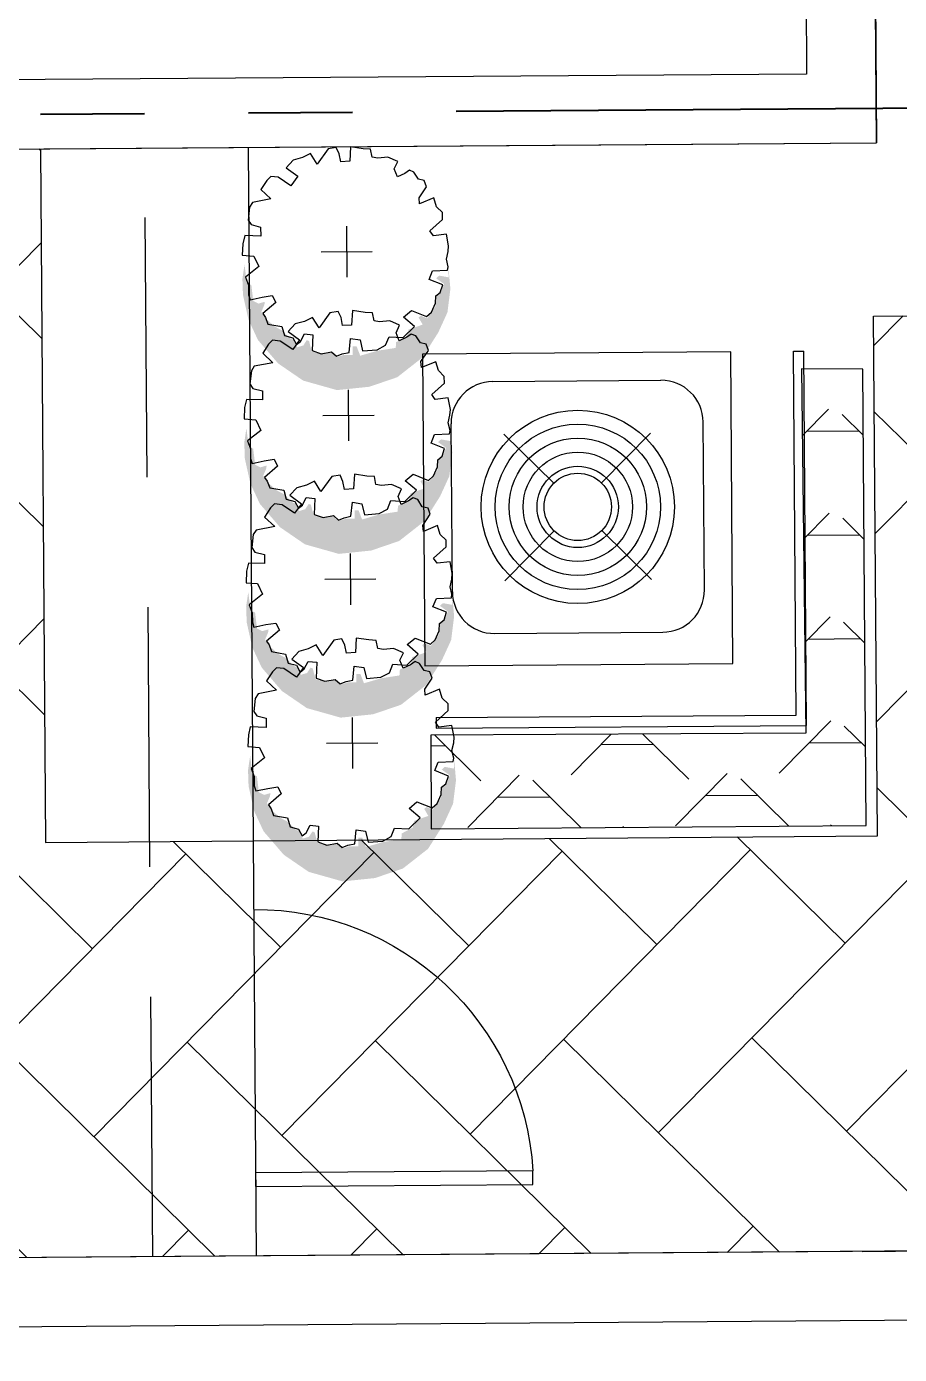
# Model space of a CAD drawing. Header units: feet. Extents: x 919634 to 928945, y 707022 to 708026.
# Drawn here: x 920169.31 to 920177.71, y 707327.88 to 707340.66 of the extents above; entities that cross this region are included whole.
import ezdxf

# ---------------------------------------------------------------- set-up
doc = ezdxf.new("R2010")
doc.units = ezdxf.units.FT
doc.header["$LTSCALE"] = 20
doc.header["$MEASUREMENT"] = 0
doc.linetypes.add('Site Plan$0$HIDDEN2', pattern=[0.1875, 0.125, -0.0625])
doc.linetypes.add('Site Plan$0$PHANTOM2', pattern=[1.25, 0.625, -0.125, 0.125, -0.125, 0.125, -0.125])
for name, color, linetype in [('-u-site-xref', 7, 'Continuous'), ('Site Plan$0$-u-site-bldg_interior', 252, 'Continuous'), ('Site Plan$0$-u-site-fence', 4, 'Site Plan$0$FENCELINE1'), ('Site Plan$0$A-DOOR-EXT_WINDOWS', 253, 'Continuous'), ('Site Plan$0$A-HVAC-EXT', 253, 'Continuous'), ('Site Plan$0$SP-BLDG-ROOF ABOVE', 4, 'Site Plan$0$HIDDEN2'), ('Site Plan$0$SP-LOT PAVERS', 254, 'Continuous'), ('x-RL TH5-LP Block$0$L-002', 253, 'Continuous'), ('x-RL TH5-LP Block$0$LK-SHRB-035M', 253, 'Continuous'), ('x-RL TH5-LP Block$0$LK-SHRB-TRNK', 253, 'Continuous'), ('x-RL TH5-LP Block$0$LP-PATT-SHAR', 253, 'Continuous'), ('x-RL TH5-LP Block$0$LP-SHAR-BRDR-CONT', 253, 'Continuous'), ('x-RL TH5-LP Block$0$LP-SHRB', 253, 'Continuous')]:
    doc.layers.add(name, color=color, linetype=linetype)
for name, color, linetype, lineweight in [('Site Plan$0$SP-LOT LINES', 252, 'Site Plan$0$PHANTOM2', 40), ('Site Plan$0$SP-SIDEWALK', 2, 'Continuous', 25), ('SP-BUILDING-FOOTPRINT', 1, 'Continuous', 25)]:
    doc.layers.add(name, color=color, linetype=linetype, lineweight=lineweight)
doc.layers.add('x-RL TH5-LP Block$0$LK-SHRB-SHAD', color=253, linetype='Continuous', plot=False)
doc.layers.get('-u-site-xref').off()
doc.linetypes.add('Site Plan$0$FENCELINE1', pattern='A,0.25,-0.1,[133,ltypeshp.shx,S=0.1,R=0,X=-0.1,Y=0],-0.1,1', length=1.45)

# ---------------------------------------------------------------- blocks, each defined once
blk = doc.blocks.new('Site Plan$0$A$C11AE1C12')
at = {"layer": 'Site Plan$0$A-HVAC-EXT'}
for p, q in [((44.00000011394877, 44.54105635897122), (1.139487721957266e-07, 44.54105635897122)), ((1.139487721957266e-07, 44.54105635897122), (1.139487721957266e-07, 2.501133167243097e-06)), ((44.00000011394877, 2.501133167243097e-06), (44.00000011394877, 44.54105635897122)), ((34.00000011394877, 40.00000250113317), (10.00000011394877, 40.00000250113317)), ((4.000000113948772, 34.00000250113317), (4.000000113948772, 10.00000250113317)), ((18.5977306969362, 25.40227191814392), (11.52666288505861, 32.47333973002787)), ((25.40226953096135, 25.40227191814392), (32.47333734284621, 32.47333973002787)), ((40.00000011394877, 34.00000250113317), (40.00000011394877, 10.00000250113317)), ((11.52666288505861, 11.52666527223846), (18.5977306969362, 18.59773308412241)), ((32.47333734284621, 11.52666527223846), (25.40226953096135, 18.59773308412241)), ((34.00000011394877, 4.000002501133167), (10.00000011394877, 4.000002501133167)), ((1.139487721957266e-07, 2.501133167243097e-06), (44.00000011394877, 2.501133167243097e-06))]:
    blk.add_line(p, q, dxfattribs=at)
for radius in [13.81153555240985, 11.81153555240985, 9.81153555240985, 7.81153555240985, 5.81153555240985, 4.81153555240985]:
    blk.add_circle((22.00000011394877, 22.00000250113317), radius, dxfattribs=at)
for centre, start, end in [((10.00000011394877, 34.00000250113317), 90, 180), ((34.00000011394877, 34.00000250113317), 0, 90), ((10.00000011394877, 10.00000250113317), 180, 270), ((34.00000011394877, 10.00000250113317), 270, 0)]:
    blk.add_arc(centre, 6, start, end, dxfattribs=at)
blk = doc.blocks.new('Site Plan$0$A$C05C92244')
at = {"layer": 'Site Plan$0$A-DOOR-EXT_WINDOWS'}
blk.add_lwpolyline([(32.00389335552609, 32.04769828175449), (32.00389335552609, 0.04381521808500111), (30.40369920234298, 0.04381521808500111), (30.40369920234298, 32.04769828175449)], close=True, dxfattribs=at)
blk.add_arc((32.07979910527501, 32.07980389018303), 32.07980487913881, 180.0573418751565, 267.0050566959838, dxfattribs=at)
blk = doc.blocks.new('Site Plan')
at = {"layer": 'Site Plan$0$SP-LOT PAVERS'}
h = blk.add_hatch(dxfattribs=at)
h.set_pattern_fill('AR-HBONE', color=256, scale=0.32, angle=-89.58178215075662)
h.set_pattern_definition([(315.4182178492434, (0, 0), (1.810145136983853, 0.01321298806884015), [3.84, -1.28]), (45.41821784924338, (0.9116790626081567, -0.8984660745381309), (1.810145136983853, 0.01321298806884), [3.84, -1.28])])
h.paths.add_polyline_path([(920177.4570429423, 707337.869447145), (920177.4935390108, 707332.8695803432), (920169.4904293804, 707332.8033451152), (920169.4417108977, 707339.4776510327), (920165.1118276241, 707339.4458568105), (920165.1896845261, 707328.7796629268), (920185.4391450741, 707328.927472003), (920185.5121372091, 707318.9277385665), (920197.5951952084, 707319.015937738), (920197.4565101501, 707338.015431418)])
at = {"layer": 'Site Plan$0$-u-site-bldg_interior'}
for p, q in [((920176.8053799421, 707341.1979979047), (920176.8126773606, 707340.1982704744)), ((920177.472028849, 707341.2028640471), (920177.4841933683, 707339.5363563944)), ((920176.8126773606, 707340.1982704744), (920120.7748533972, 707339.7892275285)), ((920129.5294408402, 707339.1863150854), (920177.4841933683, 707339.5363563944)), ((920185.439145074, 707328.9274720032), (920168.622108842, 707328.8047175927)), ((920184.7773623095, 707328.2559569539), (920168.6269749844, 707328.1380686858))]:
    blk.add_line(p, q, dxfattribs=at)
at = {"layer": 'Site Plan$0$-u-site-fence', "ltscale": 0.15}
blk.add_lwpolyline([(920171.4404281669, 707339.4920518486), (920171.5182850691, 707328.8258579649)], dxfattribs=at)
at = {"layer": 'Site Plan$0$SP-BLDG-ROOF ABOVE'}
blk.add_lwpolyline([(920170.5228752124, 707328.8185920621), (920170.4450183103, 707339.4847859459)], dxfattribs=at)
at = {"layer": 'Site Plan$0$SP-LOT LINES', "ltscale": 0.4}
blk.add_lwpolyline([(920103.6049985458, 707317.3298382951), (920103.4444158457, 707339.3292522236), (920197.4419117218, 707340.015378306), (920197.602494422, 707318.0159643776)], close=True, dxfattribs=at)
at = {"layer": 'Site Plan$0$SP-SIDEWALK'}
for p, q in [((920169.4417679561, 707339.4698341844), (920169.4904293804, 707332.8033451152)), ((920177.4570429424, 707337.869447145), (920197.4565101502, 707338.015431418)), ((920177.4935390108, 707332.8695803432), (920177.4570429424, 707337.869447145)), ((920176.685254559, 707337.5305283276), (920176.7852518951, 707337.531258249)), ((920176.7108022228, 707334.0305645751), (920176.685254559, 707337.5305283276)), ((920176.8115294802, 707333.9312971605), (920176.7852518951, 707337.531258249)), ((920173.2475418907, 707334.0052848245), (920176.7108022228, 707334.0305645751)), ((920173.2475418907, 707334.0052848245), (920173.248271812, 707333.9052874886)), ((920173.248271812, 707333.9052874886), (920176.8115294802, 707333.9312971605)), ((920169.4904293804, 707332.8033451152), (920177.4935390108, 707332.8695803432)), ((920177.3484992898, 707328.8684150778), (920185.439145074, 707328.9274720032))]:
    blk.add_line(p, q, dxfattribs=at)
at = {"layer": 'Site Plan$0$-u-site-fence', "xscale": -0.08333333333333333, "yscale": 0.08333333333333333, "zscale": 0.08333333333333333, "rotation": 90.41821784927511}
blk.add_blockref('Site Plan$0$A$C05C92244', (920174.1645239597, 707332.1787023428), dxfattribs=at)
at = {"layer": 'Site Plan$0$A-HVAC-EXT', "extrusion": (0, 0, -1), "xscale": -0.06735359270068551, "yscale": 0.06735359270068551, "zscale": -0.06735359270068551, "rotation": 179.5817821507248}
blk.add_blockref('Site Plan$0$A$C11AE1C12', (-920176.082162221, 707337.5260692848), dxfattribs=at)
blk = doc.blocks.new('x-RL TH5-LP Block$0$SHRUB-LRG-241')
at = {"layer": 'x-RL TH5-LP Block$0$LK-SHRB-SHAD'}
blk.add_hatch(color=256, dxfattribs=at).paths.add_polyline_path([(0.07942995503995931, 0.4976856504540272), (0.1859550109496517, 0.5063764960219963), (0.3011759860731367, 0.4911675188681244), (0.3990051144888973, 0.4455405874065121), (0.5207480248826535, 0.3673229980153856), (0.6164031776350392, 0.2434784771626468), (0.6620567659276446, 0.1065976931381005), (0.6772746369719869, -0.052010199626217), (0.6294470564557244, -0.217136229156587), (0.5446618151407847, -0.3388080360272614), (0.4294408400173033, -0.4365800253562426), (0.3294377276580214, -0.4822069568178549), (0.2076948172642687, -0.5082794883416142), (0.1294315112196003, -0.5104521971435325), (0.05986413266886359, -0.4995886427736451), (0.1511713175342138, -0.4887250884037577), (0.1598672450281455, -0.4669979796639847), (0.2381305427926712, -0.4583071340960174), (0.2511744298934957, -0.432234607752406), (0.2424785023995675, -0.4018166534446639), (0.2576963734439097, -0.4039893622465822), (0.2924800585792049, -0.4191983394004524), (0.3272637519946464, -0.395298521858761), (0.3642214210734593, -0.3540170131811315), (0.3816132677811801, -0.3214263500714711), (0.4229188964668893, -0.2779721325919233), (0.433788799624196, -0.2562450238521503), (0.4663985090961198, -0.2453814694822647), (0.4577025898823273, -0.2149635151745208), (0.4316148239608211, -0.1975818292187306), (0.4359627835677138, -0.186718274848845), (0.4881383154107333, -0.1736820116770392), (0.4968342429046615, -0.1410913485673788), (0.492486275017626, -0.07808273114997633), (0.5164000652757572, -0.052010199626217), (0.5055301621184505, -0.01724682771464003), (0.5055301621184505, 0.02620738976490955), (0.4642245334327413, 0.02620738976490955), (0.4642245334327413, 0.04576178970276246), (0.5098781217253467, 0.06314347565855272), (0.4859643397473548, 0.1478791966355821), (0.4729204526465303, 0.2369603455767439), (0.4446587027815063, 0.2391330543786623), (0.4163969529164788, 0.2934508262280957), (0.3837872434445551, 0.2999689629941464), (0.3598734614665666, 0.3694957068173039), (0.3250897680511251, 0.3499413120595953), (0.3163938488373397, 0.3608048664294827), (0.3294377276580214, 0.3912228155570787), (0.2729142362081092, 0.4325043242347064), (0.2229126800284682, 0.4368497470186909), (0.1968249141069585, 0.4629222785424503), (0.162041220691524, 0.475958541714256), (0.1337794708264965, 0.4368497470186909), (0.1207355920058113, 0.4520587241725629), (0.1294315112196003, 0.4976856504540272)])
at = {"layer": 'x-RL TH5-LP Block$0$LK-SHRB-035M'}
blk.add_lwpolyline([(-0.02506661354845008, 0.4987056809809847), (-0.08165780996232641, 0.4886134344344999), (-0.08165780996232641, 0.4886134344344999), (-0.08165780996232641, 0.4886134344344999), (-0.07431013994851199, 0.4249718511334137), (-0.09880237153729965, 0.4078375781783734), (-0.1543414298532717, 0.4702383789836801), (-0.1872079085748339, 0.4702383789836801), (-0.2156921901335238, 0.4417710769863739), (-0.2595141617622758, 0.428632322466644), (-0.2310604317859877, 0.3588825101419175), (-0.2604511118412525, 0.3564347593132471), (-0.3143340234853049, 0.3931510560520017), (-0.3449670116215167, 0.3826466800339148), (-0.3515403073658305, 0.3541793780366085), (-0.3865978846688343, 0.3322814549128452), (-0.3953622789945825, 0.3103835285617258), (-0.3804630536096525, 0.2878976674930804), (-0.3633184920346793, 0.2511813673234577), (-0.4025060636510993, 0.2364948451970861), (-0.4391842506233381, 0.2534489245671132), (-0.4610952364377141, 0.2052734924038901), (-0.4563889752951518, 0.1557189889409578), (-0.4612874237616289, 0.1287937023786245), (-0.500474995378049, 0.1214504430308736), (-0.5029242169253898, 0.08473414286125092), (-0.5127211084865486, 0.02354031038883519), (-0.4416936352675229, 0.01864480530062451), (-0.4392444137201785, -0.02541475421675088), (-0.4784319853366021, -0.03275801356450003), (-0.509299405229342, -0.04655263965616641), (-0.5029242169253898, -0.0866085866891666), (-0.4294475167872278, -0.1404591598138314), (-0.480881206883943, -0.1722799514643754), (-0.4612874237616289, -0.2114440058935383), (-0.4490413052813373, -0.2579513162395841), (-0.4123029552122581, -0.2922198655805364), (-0.3706661620484972, -0.2359215381963313), (-0.3241309150464637, -0.2701900841064138), (-0.3657677135820201, -0.3313839165788295), (-0.3706661620484972, -0.3681002167484539), (-0.3510723735543877, -0.3876822405321647), (-0.3069863534714905, -0.4170552813540382), (-0.2604511118412525, -0.3681002167484539), (-0.2433065502662792, -0.4586670866118716), (-0.2212635402248324, -0.4733536087382433), (-0.1575837316478292, -0.480696868085996), (-0.1355407216063789, -0.4660103459596243), (-0.1232946031260873, -0.4195030356135803), (-0.07920858841498557, -0.4195030356135803), (-0.08165780996232641, -0.4978311410410363), (-0.04247023834590635, -0.5076221546483275), (0.0138619002172824, -0.5100699054769979), (0.01876034331196408, -0.4537715815236627), (0.0701940334086757, -0.4292940492208697), (0.1216277235053873, -0.4953833867814978), (0.1608152951218109, -0.480696868085996), (0.2073505421238444, -0.480696868085996), (0.2318427737126321, -0.4733536087382433), (0.2195966552323405, -0.4146075270944998), (0.2122489852185225, -0.3656524624889137), (0.2465381137402645, -0.3485181895338734), (0.3004210253843169, -0.4121597762658276), (0.3189358637372592, -0.39910922518572), (0.3518547154810285, -0.3876822405321647), (0.3641008339613201, -0.3191451487119998), (0.4081868486724218, -0.3069063842760382), (0.419726398483391, -0.2655318838032237), (0.4525928772049532, -0.2480135433678008), (0.4375775287276866, -0.2285782788485804), (0.4008391786586074, -0.208996251633998), (0.405737627125081, -0.1673844463761647), (0.4832682573450846, -0.1713708092072714), (0.4986059474151467, -0.1275749597323887), (0.4898415530893949, -0.07720973461131919), (0.5117525389037709, -0.05312201530235328), (0.5007970459965847, -0.02465471653240314), (0.4939096672908754, 0.008853791693333335), (0.4253314156191905, 0.01619705104108249), (0.4326790856330085, 0.06270436481799813), (0.486561997277061, 0.07494312925395974), (0.4810771587636431, 0.1461490954514311), (0.4596205387691334, 0.1875397805915), (0.4179837456053725, 0.2046740535465421), (0.4228821887000542, 0.2732111453667088), (0.3689992770560018, 0.3295094727509138), (0.3224640354257637, 0.275658899626249), (0.3224640354257637, 0.275658899626249), (0.2906241338231617, 0.3148229506245421), (0.2906241338231617, 0.3148229506245421), (0.3211269623186972, 0.389216058907456), (0.2992159765043212, 0.4133037749890676), (0.2553940048755692, 0.4330119051549843), (0.2203364275725654, 0.4352016981128308), (0.2028076389210653, 0.4570996244639502), (0.1657137435882881, 0.4690314106507891), (0.1387722850803605, 0.4029420696592929), (0.09713549191659965, 0.4200763426143332), (0.09468627036926236, 0.4935089429535804), (0.07791501977911963, 0.4965158880231364), (0.04066634389468149, 0.4877567161917469), (0.003417668010239794, 0.4965158880231364)], close=True, dxfattribs=at)
at = {"layer": 'x-RL TH5-LP Block$0$LK-SHRB-TRNK'}
for p, q in [((0, -0.125), (0, 0.125)), ((-0.1250000000000284, 0), (0.1249999999999929, 0))]:
    blk.add_line(p, q, dxfattribs=at)
blk = doc.blocks.new('x-RL TH5-LP Block', base_point=(1241.699483058532, -211.8293156445725))
at = {"layer": 'x-RL TH5-LP Block$0$LP-PATT-SHAR'}
h = blk.add_hatch(dxfattribs=at)
h.set_pattern_fill('LAFX-A435-CHAINLINK', color=256, scale=10, pattern_type=2)
h.set_pattern_definition([(45, (1255.655024147425, 427.7968330358235), (0, 10.0000000000064), [0.7071099999999999, -13.4350288425]), (45, (1253.655024147425, 427.7968330358235), (0, 10.0000000000064), [0.7071099999999999, -13.4350288425]), (45, (1255.655024147425, 429.7968330358235), (0, 10.0000000000064), [0.7071099999999999, -13.4350288425]), (45, (1255.155024147425, 430.7968330358235), (0, 10.0000000000064), [0.7071099999999999, -13.4350288425]), (45, (1251.655024147425, 427.7968330358235), (0, 10.0000000000064), [0.7071099999999999, -13.4350288425]), (45, (1253.655024147425, 429.7968330358235), (0, 10.0000000000064), [0.7071099999999999, -13.4350288425]), (45, (1255.655024147425, 431.7968330358235), (0, 10.0000000000064), [0.7071099999999999, -13.4350288425]), (45, (1254.155024147425, 430.7968330358235), (0, 10.0000000000064), [0.7071099999999999, -13.4350288425]), (45, (1255.155024147425, 432.7968330358235), (0, 10.0000000000064), [0.7071099999999999, -13.4350288425]), (45, (1253.155024147425, 430.7968330358235), (0, 10.0000000000064), [0.7071099999999999, -13.4350288425]), (45, (1251.655024147425, 429.7968330358235), (0, 10.0000000000064), [0.7071099999999999, -13.4350288425]), (45, (1253.655024147425, 431.7968330358235), (0, 10.0000000000064), [0.7071099999999999, -13.4350288425]), (45, (1255.655024147425, 433.7968330358235), (0, 10.0000000000064), [0.7071099999999999, -13.4350288425]), (45, (1252.155024147425, 430.7968330358235), (0, 10.0000000000064), [0.7071099999999999, -13.4350288425]), (45, (1254.155024147425, 432.7968330358235), (0, 10.0000000000064), [0.7071099999999999, -13.4350288425]), (45, (1253.155024147425, 432.7968330358235), (0, 10.0000000000064), [0.7071099999999999, -13.4350288425]), (45, (1255.155024147425, 434.7968330358235), (0, 10.0000000000064), [0.7071099999999999, -13.4350288425]), (45, (1251.655024147425, 431.7968330358235), (0, 10.0000000000064), [0.7071099999999999, -13.4350288425]), (45, (1253.655024147425, 433.7968330358235), (0, 10.0000000000064), [0.7071099999999999, -13.4350288425]), (45, (1252.155024147425, 432.7968330358235), (0, 10.0000000000064), [0.7071099999999999, -13.4350288425]), (45, (1254.155024147425, 434.7968330358235), (0, 10.0000000000064), [0.7071099999999999, -13.4350288425]), (45, (1255.155024147425, 436.7968330358235), (0, 10.0000000000064), [0.7071099999999999, -13.4350288425]), (45, (1253.155024147425, 434.7968330358235), (0, 10.0000000000064), [0.7071099999999999, -13.4350288425]), (45, (1251.655024147425, 433.7968330358235), (0, 10.0000000000064), [0.7071099999999999, -13.4350288425]), (45, (1252.155024147425, 434.7968330358235), (0, 10.0000000000064), [0.7071099999999999, -13.4350288425]), (45, (1254.155024147425, 436.7968330358235), (0, 10.0000000000064), [0.7071099999999999, -13.4350288425]), (45, (1253.155024147425, 436.7968330358235), (0, 10.0000000000064), [0.7071099999999999, -13.4350288425]), (45, (1251.655024147425, 435.7968330358235), (0, 10.0000000000064), [0.7071099999999999, -13.4350288425]), (45, (1252.155024147425, 436.7968330358235), (0, 10.0000000000064), [0.7071099999999999, -13.4350288425]), (45, (1250.655024147425, 435.7968330358235), (0, 10.0000000000064), [0.7071099999999999, -13.4350288425]), (45, (1255.155024147425, 428.7968330358235), (0, 10.0000000000064), [0.7071099999999999, -13.4350288425]), (45, (1254.155024147425, 428.7968330358235), (0, 10.0000000000064), [0.7071099999999999, -13.4350288425]), (45, (1253.155024147425, 428.7968330358235), (0, 10.0000000000064), [0.7071099999999999, -13.4350288425]), (45, (1252.155024147425, 428.7968330358235), (0, 10.0000000000064), [0.7071099999999999, -13.4350288425]), (45, (1250.655024147425, 427.7968330358235), (0, 10.0000000000064), [0.7071099999999999, -13.4350288425]), (45, (1249.655024147425, 427.7968330358235), (0, 10.0000000000064), [0.7071099999999999, -13.4350288425]), (45, (1250.655024147425, 429.7968330358235), (0, 10.0000000000064), [0.7071099999999999, -13.4350288425]), (45, (1248.655024147425, 427.7968330358235), (0, 10.0000000000064), [0.7071099999999999, -13.4350288425]), (45, (1251.155024147425, 430.7968330358235), (0, 10.0000000000064), [0.7071099999999999, -13.4350288425]), (45, (1249.655024147425, 429.7968330358235), (0, 10.0000000000064), [0.7071099999999999, -13.4350288425]), (45, (1247.655024147425, 427.7968330358235), (0, 10.0000000000064), [0.7071099999999999, -13.4350288425]), (45, (1250.155024147425, 430.7968330358235), (0, 10.0000000000064), [0.7071099999999999, -13.4350288425]), (45, (1250.655024147425, 431.7968330358235), (0, 10.0000000000064), [0.7071099999999999, -13.4350288425]), (45, (1248.655024147425, 429.7968330358235), (0, 10.0000000000064), [0.7071099999999999, -13.4350288425]), (45, (1246.655024147425, 427.7968330358235), (0, 10.0000000000064), [0.7071099999999999, -13.4350288425]), (45, (1251.155024147425, 432.7968330358235), (0, 10.0000000000064), [0.7071099999999999, -13.4350288425]), (45, (1249.155024147425, 430.7968330358235), (0, 10.0000000000064), [0.7071099999999999, -13.4350288425]), (45, (1249.655024147425, 431.7968330358235), (0, 10.0000000000064), [0.7071099999999999, -13.4350288425]), (45, (1247.655024147425, 429.7968330358235), (0, 10.0000000000064), [0.7071099999999999, -13.4350288425]), (45, (1250.155024147425, 432.7968330358235), (0, 10.0000000000064), [0.7071099999999999, -13.4350288425]), (45, (1248.155024147425, 430.7968330358235), (0, 10.0000000000064), [0.7071099999999999, -13.4350288425]), (45, (1250.655024147425, 433.7968330358235), (0, 10.0000000000064), [0.7071099999999999, -13.4350288425]), (45, (1248.655024147425, 431.7968330358235), (0, 10.0000000000064), [0.7071099999999999, -13.4350288425]), (45, (1246.655024147425, 429.7968330358235), (0, 10.0000000000064), [0.7071099999999999, -13.4350288425]), (45, (1251.155024147425, 434.7968330358235), (0, 10.0000000000064), [0.7071099999999999, -13.4350288425]), (45, (1249.155024147425, 432.7968330358235), (0, 10.0000000000064), [0.7071099999999999, -13.4350288425]), (45, (1247.155024147425, 430.7968330358235), (0, 10.0000000000064), [0.7071099999999999, -13.4350288425]), (45, (1249.655024147425, 433.7968330358235), (0, 10.0000000000064), [0.7071099999999999, -13.4350288425]), (45, (1247.655024147425, 431.7968330358235), (0, 10.0000000000064), [0.7071099999999999, -13.4350288425]), (45, (1250.155024147425, 434.7968330358235), (0, 10.0000000000064), [0.7071099999999999, -13.4350288425]), (45, (1248.155024147425, 432.7968330358235), (0, 10.0000000000064), [0.7071099999999999, -13.4350288425]), (45, (1246.155024147425, 430.7968330358235), (0, 10.0000000000064), [0.7071099999999999, -13.4350288425]), (45, (1248.655024147425, 433.7968330358235), (0, 10.0000000000064), [0.7071099999999999, -13.4350288425]), (45, (1246.655024147425, 431.7968330358235), (0, 10.0000000000064), [0.7071099999999999, -13.4350288425]), (45, (1251.155024147425, 436.7968330358235), (0, 10.0000000000064), [0.7071099999999999, -13.4350288425]), (45, (1249.155024147425, 434.7968330358235), (0, 10.0000000000064), [0.7071099999999999, -13.4350288425]), (45, (1247.155024147425, 432.7968330358235), (0, 10.0000000000064), [0.7071099999999999, -13.4350288425]), (45, (1247.655024147425, 433.7968330358235), (0, 10.0000000000064), [0.7071099999999999, -13.4350288425]), (45, (1250.155024147425, 436.7968330358235), (0, 10.0000000000064), [0.7071099999999999, -13.4350288425]), (45, (1248.155024147425, 434.7968330358235), (0, 10.0000000000064), [0.7071099999999999, -13.4350288425]), (45, (1246.155024147425, 432.7968330358235), (0, 10.0000000000064), [0.7071099999999999, -13.4350288425]), (45, (1246.655024147425, 433.7968330358235), (0, 10.0000000000064), [0.7071099999999999, -13.4350288425]), (45, (1249.155024147425, 436.7968330358235), (0, 10.0000000000064), [0.7071099999999999, -13.4350288425]), (45, (1247.155024147425, 434.7968330358235), (0, 10.0000000000064), [0.7071099999999999, -13.4350288425]), (45, (1247.655024147425, 435.7968330358235), (0, 10.0000000000064), [0.7071099999999999, -13.4350288425]), (45, (1248.155024147425, 436.7968330358235), (0, 10.0000000000064), [0.7071099999999999, -13.4350288425]), (45, (1246.155024147425, 434.7968330358235), (0, 10.0000000000064), [0.7071099999999999, -13.4350288425]), (45, (1246.655024147425, 435.7968330358235), (0, 10.0000000000064), [0.7071099999999999, -13.4350288425]), (45, (1247.155024147425, 436.7968330358235), (0, 10.0000000000064), [0.7071099999999999, -13.4350288425]), (45, (1246.155024147425, 436.7968330358235), (0, 10.0000000000064), [0.7071099999999999, -13.4350288425]), (45, (1251.155024147425, 428.7968330358235), (0, 10.0000000000064), [0.7071099999999999, -13.4350288425]), (45, (1250.155024147425, 428.7968330358235), (0, 10.0000000000064), [0.7071099999999999, -13.4350288425]), (45, (1249.155024147425, 428.7968330358235), (0, 10.0000000000064), [0.7071099999999999, -13.4350288425]), (45, (1248.155024147425, 428.7968330358235), (0, 10.0000000000064), [0.7071099999999999, -13.4350288425]), (45, (1247.155024147425, 428.7968330358235), (0, 10.0000000000064), [0.7071099999999999, -13.4350288425]), (45, (1246.155024147425, 428.7968330358235), (0, 10.0000000000064), [0.7071099999999999, -13.4350288425]), (45, (1254.655024147425, 427.7968330358235), (0, 10.0000000000064), [0.7071099999999999, -13.4350288425]), (45, (1254.655024147425, 429.7968330358235), (0, 10.0000000000064), [0.7071099999999999, -13.4350288425]), (45, (1252.655024147425, 427.7968330358235), (0, 10.0000000000064), [0.7071099999999999, -13.4350288425]), (45, (1254.655024147425, 431.7968330358235), (0, 10.0000000000064), [0.7071099999999999, -13.4350288425]), (45, (1252.655024147425, 429.7968330358235), (0, 10.0000000000064), [0.7071099999999999, -13.4350288425]), (45, (1254.655024147425, 433.7968330358235), (0, 10.0000000000064), [0.7071099999999999, -13.4350288425]), (45, (1252.655024147425, 431.7968330358235), (0, 10.0000000000064), [0.7071099999999999, -13.4350288425]), (45, (1255.655024147425, 435.7968330358235), (0, 10.0000000000064), [0.7071099999999999, -13.4350288425]), (45, (1254.655024147425, 435.7968330358235), (0, 10.0000000000064), [0.7071099999999999, -13.4350288425]), (45, (1252.655024147425, 433.7968330358235), (0, 10.0000000000064), [0.7071099999999999, -13.4350288425]), (45, (1253.655024147425, 435.7968330358235), (0, 10.0000000000064), [0.7071099999999999, -13.4350288425]), (45, (1252.655024147425, 435.7968330358235), (0, 10.0000000000064), [0.7071099999999999, -13.4350288425]), (45, (1249.655024147425, 435.7968330358235), (0, 10.0000000000064), [0.7071099999999999, -13.4350288425]), (45, (1248.655024147425, 435.7968330358235), (0, 10.0000000000064), [0.7071099999999999, -13.4350288425]), (90, (1256.155024147425, 436.2968330358235), (-10, 6.123233995736766e-16), [0.5, -9.5]), (90, (1256.155024147425, 428.2968330358235), (-10, 6.123233995736766e-16), [0.5, -9.5]), (90, (1256.155024147425, 430.2968330358235), (-10, 6.123233995736766e-16), [0.5, -9.5]), (90, (1256.155024147425, 432.2968330358235), (-10, 6.123233995736766e-16), [0.5, -9.5]), (90, (1256.155024147425, 434.2968330358235), (-10, 6.123233995736766e-16), [0.5, -9.5]), (90, (1255.655024147425, 429.2968330358235), (-10, 6.123233995736766e-16), [0.5, -9.5]), (90, (1255.655024147425, 431.2968330358235), (-10, 6.123233995736766e-16), [0.5, -9.5]), (90, (1255.655024147425, 433.2968330358235), (-10, 6.123233995736766e-16), [0.5, -9.5]), (90, (1255.655024147425, 435.2968330358235), (-10, 6.123233995736766e-16), [0.5, -9.5]), (90, (1255.655024147425, 437.2968330358235), (-10, 6.123233995736766e-16), [0.5, -9.5]), (90, (1255.155024147425, 428.2968330358235), (-10, 6.123233995736766e-16), [0.5, -9.5]), (90, (1255.155024147425, 430.2968330358235), (-10, 6.123233995736766e-16), [0.5, -9.5]), (90, (1255.155024147425, 432.2968330358235), (-10, 6.123233995736766e-16), [0.5, -9.5]), (90, (1255.155024147425, 434.2968330358235), (-10, 6.123233995736766e-16), [0.5, -9.5]), (90, (1255.155024147425, 436.2968330358235), (-10, 6.123233995736766e-16), [0.5, -9.5]), (90, (1255.155024147425, 428.2968330358235), (-10, 6.123233995736766e-16), [0.5, -9.5]), (90, (1255.155024147425, 430.2968330358235), (-10, 6.123233995736766e-16), [0.5, -9.5]), (90, (1255.155024147425, 432.2968330358235), (-10, 6.123233995736766e-16), [0.5, -9.5]), (90, (1255.155024147425, 434.2968330358235), (-10, 6.123233995736766e-16), [0.5, -9.5]), (90, (1255.155024147425, 436.2968330358235), (-10, 6.123233995736766e-16), [0.5, -9.5]), (90, (1254.655024147425, 429.2968330358235), (-10, 6.123233995736766e-16), [0.5, -9.5]), (90, (1254.655024147425, 431.2968330358235), (-10, 6.123233995736766e-16), [0.5, -9.5]), (90, (1254.655024147425, 433.2968330358235), (-10, 6.123233995736766e-16), [0.5, -9.5]), (90, (1254.655024147425, 435.2968330358235), (-10, 6.123233995736766e-16), [0.5, -9.5]), (90, (1254.655024147425, 437.2968330358235), (-10, 6.123233995736766e-16), [0.5, -9.5]), (90, (1254.155024147425, 428.2968330358235), (-10, 6.123233995736766e-16), [0.5, -9.5]), (90, (1254.155024147425, 428.2968330358235), (-10, 6.123233995736766e-16), [0.5, -9.5]), (90, (1254.155024147425, 430.2968330358235), (-10, 6.123233995736766e-16), [0.5, -9.5]), (90, (1254.155024147425, 430.2968330358235), (-10, 6.123233995736766e-16), [0.5, -9.5]), (90, (1254.155024147425, 432.2968330358235), (-10, 6.123233995736766e-16), [0.5, -9.5]), (90, (1254.155024147425, 432.2968330358235), (-10, 6.123233995736766e-16), [0.5, -9.5]), (90, (1254.155024147425, 434.2968330358235), (-10, 6.123233995736766e-16), [0.5, -9.5]), (90, (1254.155024147425, 434.2968330358235), (-10, 6.123233995736766e-16), [0.5, -9.5]), (90, (1254.155024147425, 436.2968330358235), (-10, 6.123233995736766e-16), [0.5, -9.5]), (90, (1254.155024147425, 436.2968330358235), (-10, 6.123233995736766e-16), [0.5, -9.5]), (90, (1253.655024147425, 429.2968330358235), (-10, 6.123233995736766e-16), [0.5, -9.5]), (90, (1253.655024147425, 431.2968330358235), (-10, 6.123233995736766e-16), [0.5, -9.5]), (90, (1253.655024147425, 433.2968330358235), (-10, 6.123233995736766e-16), [0.5, -9.5]), (90, (1253.655024147425, 435.2968330358235), (-10, 6.123233995736766e-16), [0.5, -9.5]), (90, (1253.655024147425, 437.2968330358235), (-10, 6.123233995736766e-16), [0.5, -9.5]), (90, (1253.155024147425, 428.2968330358235), (-10, 6.123233995736766e-16), [0.5, -9.5]), (90, (1253.155024147425, 428.2968330358235), (-10, 6.123233995736766e-16), [0.5, -9.5]), (90, (1253.155024147425, 430.2968330358235), (-10, 6.123233995736766e-16), [0.5, -9.5]), (90, (1253.155024147425, 430.2968330358235), (-10, 6.123233995736766e-16), [0.5, -9.5]), (90, (1253.155024147425, 432.2968330358235), (-10, 6.123233995736766e-16), [0.5, -9.5]), (90, (1253.155024147425, 432.2968330358235), (-10, 6.123233995736766e-16), [0.5, -9.5]), (90, (1253.155024147425, 434.2968330358235), (-10, 6.123233995736766e-16), [0.5, -9.5]), (90, (1253.155024147425, 434.2968330358235), (-10, 6.123233995736766e-16), [0.5, -9.5]), (90, (1253.155024147425, 436.2968330358235), (-10, 6.123233995736766e-16), [0.5, -9.5]), (90, (1253.155024147425, 436.2968330358235), (-10, 6.123233995736766e-16), [0.5, -9.5]), (90, (1252.655024147425, 429.2968330358235), (-10, 6.123233995736766e-16), [0.5, -9.5]), (90, (1252.655024147425, 431.2968330358235), (-10, 6.123233995736766e-16), [0.5, -9.5]), (90, (1252.655024147425, 433.2968330358235), (-10, 6.123233995736766e-16), [0.5, -9.5]), (90, (1252.655024147425, 435.2968330358235), (-10, 6.123233995736766e-16), [0.5, -9.5]), (90, (1252.655024147425, 437.2968330358235), (-10, 6.123233995736766e-16), [0.5, -9.5]), (90, (1252.155024147425, 428.2968330358235), (-10, 6.123233995736766e-16), [0.5, -9.5]), (90, (1252.155024147425, 428.2968330358235), (-10, 6.123233995736766e-16), [0.5, -9.5]), (90, (1252.155024147425, 430.2968330358235), (-10, 6.123233995736766e-16), [0.5, -9.5]), (90, (1252.155024147425, 430.2968330358235), (-10, 6.123233995736766e-16), [0.5, -9.5]), (90, (1252.155024147425, 432.2968330358235), (-10, 6.123233995736766e-16), [0.5, -9.5]), (90, (1252.155024147425, 432.2968330358235), (-10, 6.123233995736766e-16), [0.5, -9.5]), (90, (1252.155024147425, 434.2968330358235), (-10, 6.123233995736766e-16), [0.5, -9.5]), (90, (1252.155024147425, 434.2968330358235), (-10, 6.123233995736766e-16), [0.5, -9.5]), (90, (1252.155024147425, 436.2968330358235), (-10, 6.123233995736766e-16), [0.5, -9.5]), (90, (1252.155024147425, 436.2968330358235), (-10, 6.123233995736766e-16), [0.5, -9.5]), (90, (1251.655024147425, 429.2968330358235), (-10, 6.123233995736766e-16), [0.5, -9.5]), (90, (1251.655024147425, 431.2968330358235), (-10, 6.123233995736766e-16), [0.5, -9.5]), (90, (1251.655024147425, 433.2968330358235), (-10, 6.123233995736766e-16), [0.5, -9.5]), (90, (1251.655024147425, 435.2968330358235), (-10, 6.123233995736766e-16), [0.5, -9.5]), (90, (1251.655024147425, 437.2968330358235), (-10, 6.123233995736766e-16), [0.5, -9.5]), (90, (1251.155024147425, 428.2968330358235), (-10, 6.123233995736766e-16), [0.5, -9.5]), (90, (1251.155024147425, 430.2968330358235), (-10, 6.123233995736766e-16), [0.5, -9.5]), (90, (1251.155024147425, 432.2968330358235), (-10, 6.123233995736766e-16), [0.5, -9.5]), (90, (1251.155024147425, 434.2968330358235), (-10, 6.123233995736766e-16), [0.5, -9.5]), (90, (1251.155024147425, 436.2968330358235), (-10, 6.123233995736766e-16), [0.5, -9.5]), (90, (1251.155024147425, 428.2968330358235), (-10, 6.123233995736766e-16), [0.5, -9.5]), (90, (1251.155024147425, 430.2968330358235), (-10, 6.123233995736766e-16), [0.5, -9.5]), (90, (1251.155024147425, 432.2968330358235), (-10, 6.123233995736766e-16), [0.5, -9.5]), (90, (1251.155024147425, 434.2968330358235), (-10, 6.123233995736766e-16), [0.5, -9.5]), (90, (1251.155024147425, 436.2968330358235), (-10, 6.123233995736766e-16), [0.5, -9.5]), (90, (1250.655024147425, 429.2968330358235), (-10, 6.123233995736766e-16), [0.5, -9.5]), (90, (1250.655024147425, 431.2968330358235), (-10, 6.123233995736766e-16), [0.5, -9.5]), (90, (1250.655024147425, 433.2968330358235), (-10, 6.123233995736766e-16), [0.5, -9.5]), (90, (1250.655024147425, 435.2968330358235), (-10, 6.123233995736766e-16), [0.5, -9.5]), (90, (1250.655024147425, 437.2968330358235), (-10, 6.123233995736766e-16), [0.5, -9.5]), (90, (1250.155024147425, 428.2968330358235), (-10, 6.123233995736766e-16), [0.5, -9.5]), (90, (1250.155024147425, 430.2968330358235), (-10, 6.123233995736766e-16), [0.5, -9.5]), (90, (1250.155024147425, 432.2968330358235), (-10, 6.123233995736766e-16), [0.5, -9.5]), (90, (1250.155024147425, 434.2968330358235), (-10, 6.123233995736766e-16), [0.5, -9.5]), (90, (1250.155024147425, 436.2968330358235), (-10, 6.123233995736766e-16), [0.5, -9.5]), (90, (1250.155024147425, 428.2968330358235), (-10, 6.123233995736766e-16), [0.5, -9.5]), (90, (1250.155024147425, 430.2968330358235), (-10, 6.123233995736766e-16), [0.5, -9.5]), (90, (1250.155024147425, 432.2968330358235), (-10, 6.123233995736766e-16), [0.5, -9.5]), (90, (1250.155024147425, 434.2968330358235), (-10, 6.123233995736766e-16), [0.5, -9.5]), (90, (1250.155024147425, 436.2968330358235), (-10, 6.123233995736766e-16), [0.5, -9.5]), (90, (1249.655024147425, 429.2968330358235), (-10, 6.123233995736766e-16), [0.5, -9.5]), (90, (1249.655024147425, 431.2968330358235), (-10, 6.123233995736766e-16), [0.5, -9.5]), (90, (1249.655024147425, 433.2968330358235), (-10, 6.123233995736766e-16), [0.5, -9.5]), (90, (1249.655024147425, 435.2968330358235), (-10, 6.123233995736766e-16), [0.5, -9.5]), (90, (1249.655024147425, 437.2968330358235), (-10, 6.123233995736766e-16), [0.5, -9.5]), (90, (1249.155024147425, 428.2968330358235), (-10, 6.123233995736766e-16), [0.5, -9.5]), (90, (1249.155024147425, 428.2968330358235), (-10, 6.123233995736766e-16), [0.5, -9.5]), (90, (1249.155024147425, 430.2968330358235), (-10, 6.123233995736766e-16), [0.5, -9.5]), (90, (1249.155024147425, 430.2968330358235), (-10, 6.123233995736766e-16), [0.5, -9.5]), (90, (1249.155024147425, 432.2968330358235), (-10, 6.123233995736766e-16), [0.5, -9.5]), (90, (1249.155024147425, 432.2968330358235), (-10, 6.123233995736766e-16), [0.5, -9.5]), (90, (1249.155024147425, 434.2968330358235), (-10, 6.123233995736766e-16), [0.5, -9.5]), (90, (1249.155024147425, 434.2968330358235), (-10, 6.123233995736766e-16), [0.5, -9.5]), (90, (1249.155024147425, 436.2968330358235), (-10, 6.123233995736766e-16), [0.5, -9.5]), (90, (1249.155024147425, 436.2968330358235), (-10, 6.123233995736766e-16), [0.5, -9.5]), (90, (1248.655024147425, 429.2968330358235), (-10, 6.123233995736766e-16), [0.5, -9.5]), (90, (1248.655024147425, 431.2968330358235), (-10, 6.123233995736766e-16), [0.5, -9.5]), (90, (1248.655024147425, 433.2968330358235), (-10, 6.123233995736766e-16), [0.5, -9.5]), (90, (1248.655024147425, 435.2968330358235), (-10, 6.123233995736766e-16), [0.5, -9.5]), (90, (1248.655024147425, 437.2968330358235), (-10, 6.123233995736766e-16), [0.5, -9.5]), (90, (1248.155024147425, 428.2968330358235), (-10, 6.123233995736766e-16), [0.5, -9.5]), (90, (1248.155024147425, 428.2968330358235), (-10, 6.123233995736766e-16), [0.5, -9.5]), (90, (1248.155024147425, 430.2968330358235), (-10, 6.123233995736766e-16), [0.5, -9.5]), (90, (1248.155024147425, 430.2968330358235), (-10, 6.123233995736766e-16), [0.5, -9.5]), (90, (1248.155024147425, 432.2968330358235), (-10, 6.123233995736766e-16), [0.5, -9.5]), (90, (1248.155024147425, 432.2968330358235), (-10, 6.123233995736766e-16), [0.5, -9.5]), (90, (1248.155024147425, 434.2968330358235), (-10, 6.123233995736766e-16), [0.5, -9.5]), (90, (1248.155024147425, 434.2968330358235), (-10, 6.123233995736766e-16), [0.5, -9.5]), (90, (1248.155024147425, 436.2968330358235), (-10, 6.123233995736766e-16), [0.5, -9.5]), (90, (1248.155024147425, 436.2968330358235), (-10, 6.123233995736766e-16), [0.5, -9.5]), (90, (1247.655024147425, 429.2968330358235), (-10, 6.123233995736766e-16), [0.5, -9.5]), (90, (1247.655024147425, 431.2968330358235), (-10, 6.123233995736766e-16), [0.5, -9.5]), (90, (1247.655024147425, 433.2968330358235), (-10, 6.123233995736766e-16), [0.5, -9.5]), (90, (1247.655024147425, 435.2968330358235), (-10, 6.123233995736766e-16), [0.5, -9.5]), (90, (1247.655024147425, 437.2968330358235), (-10, 6.123233995736766e-16), [0.5, -9.5]), (90, (1247.155024147425, 428.2968330358235), (-10, 6.123233995736766e-16), [0.5, -9.5]), (90, (1247.155024147425, 428.2968330358235), (-10, 6.123233995736766e-16), [0.5, -9.5]), (90, (1247.155024147425, 430.2968330358235), (-10, 6.123233995736766e-16), [0.5, -9.5]), (90, (1247.155024147425, 430.2968330358235), (-10, 6.123233995736766e-16), [0.5, -9.5]), (90, (1247.155024147425, 432.2968330358235), (-10, 6.123233995736766e-16), [0.5, -9.5]), (90, (1247.155024147425, 432.2968330358235), (-10, 6.123233995736766e-16), [0.5, -9.5]), (90, (1247.155024147425, 434.2968330358235), (-10, 6.123233995736766e-16), [0.5, -9.5]), (90, (1247.155024147425, 434.2968330358235), (-10, 6.123233995736766e-16), [0.5, -9.5]), (90, (1247.155024147425, 436.2968330358235), (-10, 6.123233995736766e-16), [0.5, -9.5]), (90, (1247.155024147425, 436.2968330358235), (-10, 6.123233995736766e-16), [0.5, -9.5]), (90, (1246.655024147425, 429.2968330358235), (-10, 6.123233995736766e-16), [0.5, -9.5]), (90, (1246.655024147425, 431.2968330358235), (-10, 6.123233995736766e-16), [0.5, -9.5]), (90, (1246.655024147425, 433.2968330358235), (-10, 6.123233995736766e-16), [0.5, -9.5]), (90, (1246.655024147425, 435.2968330358235), (-10, 6.123233995736766e-16), [0.5, -9.5]), (90, (1246.655024147425, 437.2968330358235), (-10, 6.123233995736766e-16), [0.5, -9.5]), (90, (1246.155024147425, 428.2968330358235), (-10, 6.123233995736766e-16), [0.5, -9.5]), (90, (1246.155024147425, 430.2968330358235), (-10, 6.123233995736766e-16), [0.5, -9.5]), (90, (1246.155024147425, 432.2968330358235), (-10, 6.123233995736766e-16), [0.5, -9.5]), (90, (1246.155024147425, 434.2968330358235), (-10, 6.123233995736766e-16), [0.5, -9.5]), (90, (1246.155024147425, 436.2968330358235), (-10, 6.123233995736766e-16), [0.5, -9.5]), (135, (1256.155024147425, 436.7968330358235), (-10.0000000000064, 1.110223024625157e-15), [0.7071099999999999, -13.4350288425]), (135, (1255.155024147425, 436.7968330358235), (-10.0000000000064, 1.110223024625157e-15), [0.7071099999999999, -13.4350288425]), (135, (1254.155024147425, 436.7968330358235), (-10.0000000000064, 1.110223024625157e-15), [0.7071099999999999, -13.4350288425]), (135, (1253.155024147425, 436.7968330358235), (-10.0000000000064, 1.110223024625157e-15), [0.7071099999999999, -13.4350288425]), (135, (1253.655024147425, 433.7968330358235), (-10.0000000000064, 1.110223024625157e-15), [0.7071099999999999, -13.4350288425]), (135, (1253.655024147425, 431.7968330358235), (-10.0000000000064, 1.110223024625157e-15), [0.7071099999999999, -13.4350288425]), (135, (1253.655024147425, 429.7968330358235), (-10.0000000000064, 1.110223024625157e-15), [0.7071099999999999, -13.4350288425]), (135, (1253.655024147425, 427.7968330358235), (-10.0000000000064, 1.110223024625157e-15), [0.7071099999999999, -13.4350288425]), (135, (1251.155024147425, 428.7968330358235), (-10.0000000000064, 1.110223024625157e-15), [0.7071099999999999, -13.4350288425]), (135, (1250.155024147425, 428.7968330358235), (-10.0000000000064, 1.110223024625157e-15), [0.7071099999999999, -13.4350288425]), (135, (1249.155024147425, 428.7968330358235), (-10.0000000000064, 1.110223024625157e-15), [0.7071099999999999, -13.4350288425]), (135, (1251.655024147425, 435.7968330358235), (-10.0000000000064, 1.110223024625157e-15), [0.7071099999999999, -13.4350288425]), (135, (1250.655024147425, 435.7968330358235), (-10.0000000000064, 1.110223024625157e-15), [0.7071099999999999, -13.4350288425]), (135, (1251.655024147425, 433.7968330358235), (-10.0000000000064, 1.110223024625157e-15), [0.7071099999999999, -13.4350288425]), (135, (1249.655024147425, 435.7968330358235), (-10.0000000000064, 1.110223024625157e-15), [0.7071099999999999, -13.4350288425]), (135, (1250.655024147425, 433.7968330358235), (-10.0000000000064, 1.110223024625157e-15), [0.7071099999999999, -13.4350288425]), (135, (1248.655024147425, 435.7968330358235), (-10.0000000000064, 1.110223024625157e-15), [0.7071099999999999, -13.4350288425]), (135, (1251.655024147425, 431.7968330358235), (-10.0000000000064, 1.110223024625157e-15), [0.7071099999999999, -13.4350288425]), (135, (1249.655024147425, 433.7968330358235), (-10.0000000000064, 1.110223024625157e-15), [0.7071099999999999, -13.4350288425]), (135, (1247.655024147425, 435.7968330358235), (-10.0000000000064, 1.110223024625157e-15), [0.7071099999999999, -13.4350288425]), (135, (1250.655024147425, 431.7968330358235), (-10.0000000000064, 1.110223024625157e-15), [0.7071099999999999, -13.4350288425]), (135, (1248.655024147425, 433.7968330358235), (-10.0000000000064, 1.110223024625157e-15), [0.7071099999999999, -13.4350288425]), (135, (1246.655024147425, 435.7968330358235), (-10.0000000000064, 1.110223024625157e-15), [0.7071099999999999, -13.4350288425]), (135, (1251.655024147425, 429.7968330358235), (-10.0000000000064, 1.110223024625157e-15), [0.7071099999999999, -13.4350288425]), (135, (1249.655024147425, 431.7968330358235), (-10.0000000000064, 1.110223024625157e-15), [0.7071099999999999, -13.4350288425]), (135, (1247.655024147425, 433.7968330358235), (-10.0000000000064, 1.110223024625157e-15), [0.7071099999999999, -13.4350288425]), (135, (1250.655024147425, 429.7968330358235), (-10.0000000000064, 1.110223024625157e-15), [0.7071099999999999, -13.4350288425]), (135, (1248.655024147425, 431.7968330358235), (-10.0000000000064, 1.110223024625157e-15), [0.7071099999999999, -13.4350288425]), (135, (1246.655024147425, 433.7968330358235), (-10.0000000000064, 1.110223024625157e-15), [0.7071099999999999, -13.4350288425]), (135, (1251.655024147425, 427.7968330358235), (-10.0000000000064, 1.110223024625157e-15), [0.7071099999999999, -13.4350288425]), (135, (1249.655024147425, 429.7968330358235), (-10.0000000000064, 1.110223024625157e-15), [0.7071099999999999, -13.4350288425]), (135, (1247.655024147425, 431.7968330358235), (-10.0000000000064, 1.110223024625157e-15), [0.7071099999999999, -13.4350288425]), (135, (1250.655024147425, 427.7968330358235), (-10.0000000000064, 1.110223024625157e-15), [0.7071099999999999, -13.4350288425]), (135, (1248.655024147425, 429.7968330358235), (-10.0000000000064, 1.110223024625157e-15), [0.7071099999999999, -13.4350288425]), (135, (1246.655024147425, 431.7968330358235), (-10.0000000000064, 1.110223024625157e-15), [0.7071099999999999, -13.4350288425]), (135, (1249.655024147425, 427.7968330358235), (-10.0000000000064, 1.110223024625157e-15), [0.7071099999999999, -13.4350288425]), (135, (1247.655024147425, 429.7968330358235), (-10.0000000000064, 1.110223024625157e-15), [0.7071099999999999, -13.4350288425]), (135, (1248.655024147425, 427.7968330358235), (-10.0000000000064, 1.110223024625157e-15), [0.7071099999999999, -13.4350288425]), (135, (1246.655024147425, 429.7968330358235), (-10.0000000000064, 1.110223024625157e-15), [0.7071099999999999, -13.4350288425]), (135, (1247.655024147425, 427.7968330358235), (-10.0000000000064, 1.110223024625157e-15), [0.7071099999999999, -13.4350288425]), (135, (1246.655024147425, 427.7968330358235), (-10.0000000000064, 1.110223024625157e-15), [0.7071099999999999, -13.4350288425]), (135, (1255.655024147425, 435.7968330358235), (-10.0000000000064, 1.110223024625157e-15), [0.7071099999999999, -13.4350288425]), (135, (1256.155024147425, 434.7968330358235), (-10.0000000000064, 1.110223024625157e-15), [0.7071099999999999, -13.4350288425]), (135, (1254.655024147425, 435.7968330358235), (-10.0000000000064, 1.110223024625157e-15), [0.7071099999999999, -13.4350288425]), (135, (1255.155024147425, 434.7968330358235), (-10.0000000000064, 1.110223024625157e-15), [0.7071099999999999, -13.4350288425]), (135, (1255.655024147425, 433.7968330358235), (-10.0000000000064, 1.110223024625157e-15), [0.7071099999999999, -13.4350288425]), (135, (1253.655024147425, 435.7968330358235), (-10.0000000000064, 1.110223024625157e-15), [0.7071099999999999, -13.4350288425]), (135, (1256.155024147425, 432.7968330358235), (-10.0000000000064, 1.110223024625157e-15), [0.7071099999999999, -13.4350288425]), (135, (1254.155024147425, 434.7968330358235), (-10.0000000000064, 1.110223024625157e-15), [0.7071099999999999, -13.4350288425]), (135, (1252.155024147425, 436.7968330358235), (-10.0000000000064, 1.110223024625157e-15), [0.7071099999999999, -13.4350288425]), (135, (1254.655024147425, 433.7968330358235), (-10.0000000000064, 1.110223024625157e-15), [0.7071099999999999, -13.4350288425]), (135, (1252.655024147425, 435.7968330358235), (-10.0000000000064, 1.110223024625157e-15), [0.7071099999999999, -13.4350288425]), (135, (1255.155024147425, 432.7968330358235), (-10.0000000000064, 1.110223024625157e-15), [0.7071099999999999, -13.4350288425]), (135, (1253.155024147425, 434.7968330358235), (-10.0000000000064, 1.110223024625157e-15), [0.7071099999999999, -13.4350288425]), (135, (1251.155024147425, 436.7968330358235), (-10.0000000000064, 1.110223024625157e-15), [0.7071099999999999, -13.4350288425]), (135, (1255.655024147425, 431.7968330358235), (-10.0000000000064, 1.110223024625157e-15), [0.7071099999999999, -13.4350288425]), (135, (1256.155024147425, 430.7968330358235), (-10.0000000000064, 1.110223024625157e-15), [0.7071099999999999, -13.4350288425]), (135, (1254.155024147425, 432.7968330358235), (-10.0000000000064, 1.110223024625157e-15), [0.7071099999999999, -13.4350288425]), (135, (1252.155024147425, 434.7968330358235), (-10.0000000000064, 1.110223024625157e-15), [0.7071099999999999, -13.4350288425]), (135, (1250.155024147425, 436.7968330358235), (-10.0000000000064, 1.110223024625157e-15), [0.7071099999999999, -13.4350288425]), (135, (1254.655024147425, 431.7968330358235), (-10.0000000000064, 1.110223024625157e-15), [0.7071099999999999, -13.4350288425]), (135, (1252.655024147425, 433.7968330358235), (-10.0000000000064, 1.110223024625157e-15), [0.7071099999999999, -13.4350288425]), (135, (1255.155024147425, 430.7968330358235), (-10.0000000000064, 1.110223024625157e-15), [0.7071099999999999, -13.4350288425]), (135, (1253.155024147425, 432.7968330358235), (-10.0000000000064, 1.110223024625157e-15), [0.7071099999999999, -13.4350288425]), (135, (1251.155024147425, 434.7968330358235), (-10.0000000000064, 1.110223024625157e-15), [0.7071099999999999, -13.4350288425]), (135, (1249.155024147425, 436.7968330358235), (-10.0000000000064, 1.110223024625157e-15), [0.7071099999999999, -13.4350288425]), (135, (1255.655024147425, 429.7968330358235), (-10.0000000000064, 1.110223024625157e-15), [0.7071099999999999, -13.4350288425]), (135, (1256.155024147425, 428.7968330358235), (-10.0000000000064, 1.110223024625157e-15), [0.7071099999999999, -13.4350288425]), (135, (1254.155024147425, 430.7968330358235), (-10.0000000000064, 1.110223024625157e-15), [0.7071099999999999, -13.4350288425]), (135, (1252.155024147425, 432.7968330358235), (-10.0000000000064, 1.110223024625157e-15), [0.7071099999999999, -13.4350288425]), (135, (1250.155024147425, 434.7968330358235), (-10.0000000000064, 1.110223024625157e-15), [0.7071099999999999, -13.4350288425]), (135, (1248.155024147425, 436.7968330358235), (-10.0000000000064, 1.110223024625157e-15), [0.7071099999999999, -13.4350288425]), (135, (1254.655024147425, 429.7968330358235), (-10.0000000000064, 1.110223024625157e-15), [0.7071099999999999, -13.4350288425]), (135, (1252.655024147425, 431.7968330358235), (-10.0000000000064, 1.110223024625157e-15), [0.7071099999999999, -13.4350288425]), (135, (1253.155024147425, 430.7968330358235), (-10.0000000000064, 1.110223024625157e-15), [0.7071099999999999, -13.4350288425]), (135, (1255.155024147425, 428.7968330358235), (-10.0000000000064, 1.110223024625157e-15), [0.7071099999999999, -13.4350288425]), (135, (1251.155024147425, 432.7968330358235), (-10.0000000000064, 1.110223024625157e-15), [0.7071099999999999, -13.4350288425]), (135, (1249.155024147425, 434.7968330358235), (-10.0000000000064, 1.110223024625157e-15), [0.7071099999999999, -13.4350288425]), (135, (1247.155024147425, 436.7968330358235), (-10.0000000000064, 1.110223024625157e-15), [0.7071099999999999, -13.4350288425]), (135, (1255.655024147425, 427.7968330358235), (-10.0000000000064, 1.110223024625157e-15), [0.7071099999999999, -13.4350288425]), (135, (1252.155024147425, 430.7968330358235), (-10.0000000000064, 1.110223024625157e-15), [0.7071099999999999, -13.4350288425]), (135, (1254.155024147425, 428.7968330358235), (-10.0000000000064, 1.110223024625157e-15), [0.7071099999999999, -13.4350288425]), (135, (1248.155024147425, 434.7968330358235), (-10.0000000000064, 1.110223024625157e-15), [0.7071099999999999, -13.4350288425]), (135, (1250.155024147425, 432.7968330358235), (-10.0000000000064, 1.110223024625157e-15), [0.7071099999999999, -13.4350288425]), (135, (1254.655024147425, 427.7968330358235), (-10.0000000000064, 1.110223024625157e-15), [0.7071099999999999, -13.4350288425]), (135, (1252.655024147425, 429.7968330358235), (-10.0000000000064, 1.110223024625157e-15), [0.7071099999999999, -13.4350288425]), (135, (1253.155024147425, 428.7968330358235), (-10.0000000000064, 1.110223024625157e-15), [0.7071099999999999, -13.4350288425]), (135, (1251.155024147425, 430.7968330358235), (-10.0000000000064, 1.110223024625157e-15), [0.7071099999999999, -13.4350288425]), (135, (1247.155024147425, 434.7968330358235), (-10.0000000000064, 1.110223024625157e-15), [0.7071099999999999, -13.4350288425]), (135, (1249.155024147425, 432.7968330358235), (-10.0000000000064, 1.110223024625157e-15), [0.7071099999999999, -13.4350288425]), (135, (1252.155024147425, 428.7968330358235), (-10.0000000000064, 1.110223024625157e-15), [0.7071099999999999, -13.4350288425]), (135, (1250.155024147425, 430.7968330358235), (-10.0000000000064, 1.110223024625157e-15), [0.7071099999999999, -13.4350288425]), (135, (1248.155024147425, 432.7968330358235), (-10.0000000000064, 1.110223024625157e-15), [0.7071099999999999, -13.4350288425]), (135, (1252.655024147425, 427.7968330358235), (-10.0000000000064, 1.110223024625157e-15), [0.7071099999999999, -13.4350288425]), (135, (1249.155024147425, 430.7968330358235), (-10.0000000000064, 1.110223024625157e-15), [0.7071099999999999, -13.4350288425]), (135, (1247.155024147425, 432.7968330358235), (-10.0000000000064, 1.110223024625157e-15), [0.7071099999999999, -13.4350288425]), (135, (1248.155024147425, 430.7968330358235), (-10.0000000000064, 1.110223024625157e-15), [0.7071099999999999, -13.4350288425]), (135, (1247.155024147425, 430.7968330358235), (-10.0000000000064, 1.110223024625157e-15), [0.7071099999999999, -13.4350288425]), (135, (1248.155024147425, 428.7968330358235), (-10.0000000000064, 1.110223024625157e-15), [0.7071099999999999, -13.4350288425]), (135, (1247.155024147425, 428.7968330358235), (-10.0000000000064, 1.110223024625157e-15), [0.7071099999999999, -13.4350288425])])
h.paths.add_polyline_path([(1314.93574238356, -142.1199224128923), (1314.93314787955, -137.9370961886598), (1310.543133090832, -137.9380580737488), (1310.536702216836, -138.5252861134941), (1314.041093099164, -138.5113227406982), (1314.035529823711, -142.1196342126768)])
at = {"layer": 'x-RL TH5-LP Block$0$L-002'}
blk.add_lwpolyline([(1314.93574238356, -142.1199224128923), (1314.93314787955, -137.9370961886598), (1310.543133090832, -137.9380580737488), (1310.536702216836, -138.5252861134941), (1314.041093099164, -138.5113227406982), (1314.035529823711, -142.1196342126768)], close=True, dxfattribs=at)
at = {"layer": 'x-RL TH5-LP Block$0$LP-SHAR-BRDR-CONT'}
blk.add_lwpolyline([(1314.93574238356, -142.1199224128923), (1314.93314787955, -137.9370961886598), (1310.543133090832, -137.9380580737488), (1310.536702216836, -138.5252861134941), (1314.041093099164, -138.5113227406982), (1314.035529823711, -142.1196342126768)], close=True, dxfattribs=at)
at = {"layer": 'x-RL TH5-LP Block$0$LP-SHRB', "xscale": 1.966899649314303, "yscale": 1.966899649314303}
for p, zscale in [((1309.375274411785, -142.8946206543501), 2.185089498506832), ((1310.951257885776, -142.8881004364399), 1.966899649314303), ((1312.527241359767, -142.8815802185298), 1.966899649314303), ((1314.103224833758, -142.8750600006196), 1.966899649314303)]:
    blk.add_blockref('x-RL TH5-LP Block$0$SHRUB-LRG-241', p, dxfattribs=dict(at, zscale=zscale))

msp = doc.modelspace()

# ---------------------------------------------------------------- block references
at = {"layer": '-u-site-xref'}
msp.add_blockref('Site Plan', (0, 0), dxfattribs=at)

# ---------------------------------------------------------------- next in the draw order: linework, layer by layer
at = {"layer": 'SP-BUILDING-FOOTPRINT'}
msp.add_lwpolyline([(920123.329993134, 707295.1398970408), (920157.4957500765, 707295.3892234558), (920157.4130256608, 707306.7222541077), (920177.671957288, 707306.8701323172), (920177.5965144502, 707317.5365324592), (920185.5218703137, 707317.594319849), (920185.4391450111, 707328.9274720027), (920165.1896845262, 707328.7796629269), (920165.1118276241, 707339.4458568105), (920177.4841947453, 707339.5361677674), (920177.4014684069, 707350.8694618248), (920157.1520092359, 707350.7214641214), (920157.074150957, 707361.387846632), (920164.9512443839, 707361.4453447516)], dxfattribs=at)

# ---------------------------------------------------------------- next in the draw order: block references
at = {"layer": '-u-site-xref', "rotation": 270.4182178492661}
msp.add_blockref('x-RL TH5-LP Block', (920102.9602350909, 707405.6607613388), dxfattribs=at)

doc.saveas('drawing.dxf')
